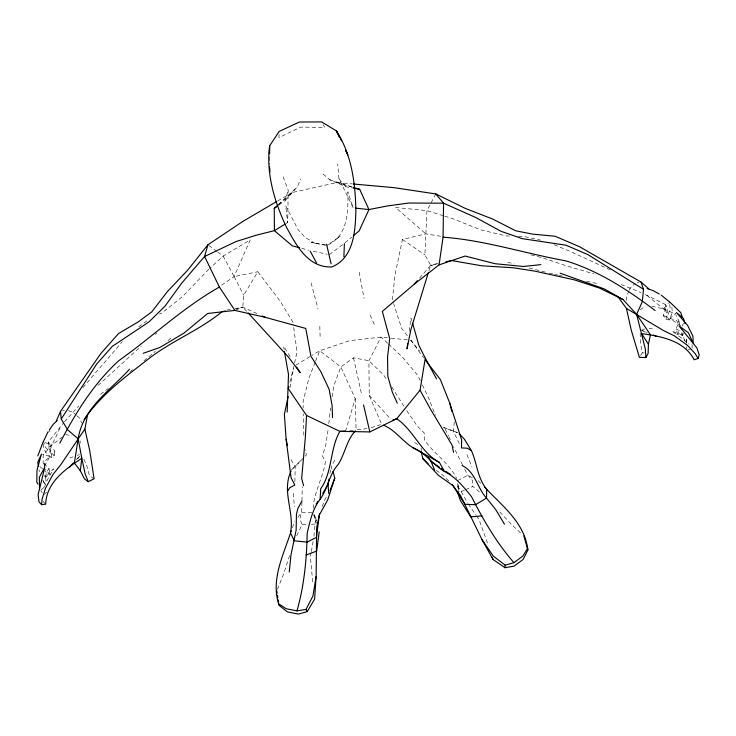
<?xml version="1.0" encoding="UTF-8"?>
<svg xmlns="http://www.w3.org/2000/svg" width="736" height="736" viewBox="0 0 736 736"><rect width="100%" height="100%" fill="white"/><g stroke="black" fill="none" stroke-linecap="round" stroke-linejoin="round"><path stroke-width="0.55" stroke-dasharray="3.68 2.76" d="M44.206 475.806L45.834 477.121L49.846 474.306L44.703 468.823L43.13 462.732L43.24 454.728L51.925 445.059L61.898 437.322M43.728 444.056L43.13 446.145L45.614 452.336L51.308 457.672L54.151 455.51L50.526 451.628L48.383 447.129L48.456 441.747L63.71 422.657M285.835 223.661L287.739 222.493L288.199 190.1L282.918 176.208M44.74 466.642L44.832 461.178L49.984 456.495L42.541 454.406M686.55 343.362L686.642 337.75M692.061 348.137L692.125 344.779L688.408 343.832M301.962 500.793L302.257 486.708M294.878 481.611L295.21 466.845L289.818 457.571M301.935 501.934L301.705 512.21L299.754 519.018L302.156 524.409L296.056 537.262M671.904 307.197L672.262 312.745L669.41 319.994L665.905 319.249L663.274 315.551L665.05 309.718L665.169 304.354L645.021 294.483M626.667 300.518L626.787 296.001L628.829 291.152M458.464 490.544L457.663 483.865M279.064 134.522L278.953 137.632L300.619 127.107L324.705 127.411L323.187 124.669M313.196 508.291C313.904 492.136 323.122 477.673 325.404 461.72L322.313 455.722L325.588 446.264L328.339 428.131M428.95 270.71L430.68 265.319L424.884 254.84L426.954 210.616L435.261 194.93M686.302 348.892L686.403 346.684M50.526 451.628L50.876 446.54L48.456 441.747M313.913 536.194L315.67 517.675L314.088 514.694M686.228 342.746L686.67 336.628M293.057 322.377L280.177 301.199L257.812 271.74L243.708 295.237L242.806 307.206L247.443 312.184M454.204 422.022L453.468 431.618L459.972 444.866M45.834 477.121L46.313 472.227L49.027 468.602L43.13 462.732M328.817 423.669L330.501 408.038M409.271 331.228L410.946 317.98L411.939 321.071M332.111 396.851L333.822 385.664L340.823 366.942L353.492 357.816L368.902 360.686L383.327 374.633L387.173 380.264M329.912 473.552L330.648 469.154M51.308 457.672L51.888 454.305L54.988 451.048L50.876 446.54M311.153 552.607L310.39 556.977L312.947 584.347M311.346 551.512L313.637 538.384M289.993 387.605L293.894 366.316M54.151 455.51L54.988 451.048M440.744 236.274L425.785 233.855L402.426 239.485L394.892 275.623L392.38 300.233L393.475 303.26M294.612 362.995L297.013 351.9L293.287 324.502M289.892 382.26L293.36 368.442M278.898 205.022L285.402 200.321L288.199 190.1M345.515 431.287L355.221 398.544L340.823 366.942L319.663 350.768L312.027 355.378M669.41 319.994L667.478 317.179L670.128 308.448L669.751 304.106M665.905 319.249L667.506 314.189L667.506 309.212L665.169 304.354M683.56 333.417L682.658 335.303L677.81 334.457L679.438 329.351M289.634 555.606L283.25 574.982L276.782 590.907M44.537 487.112L46.322 481.813L53.48 468.878L45.733 476.864L46.018 483.138M677.81 334.457L676.145 328.928L678.951 321.117L675.896 314.953M322.212 506.506L324.548 500.186L327.29 495.383M292.376 527.721L294.704 521.511M315.146 362.259L308.991 377.927L303.122 401.295L303.14 408.075M315.56 361.22L319.663 350.768L349.618 340.667L381.073 337.088L389.905 338.026M285.402 200.321L297.353 186.861L300.592 179.023M682.244 326.112L683.496 323.15M629.243 290.186L630.053 288.245L635.159 283.213M221.619 285.145L234.103 276.607L250.194 239.936L223.155 256.082L209.677 268.456M48.383 447.129L51.925 445.059L61.014 425.951M334.788 460.193L331.025 466.955L332.258 469.586M48.742 432.152L49.873 430.21M44.381 466.127L49.984 456.495M640.568 355.516L642.335 352.774L640.486 342.893L640.173 332.865M328.09 244.867C348.1 235.318 348.312 210.864 347.843 191.857L353.216 207.883L338.974 178.765L337.704 163.972M297.887 517.279L301.705 512.21L313.03 512.716M82.883 387.651L122.323 341.651M77.666 458.896L80.288 455.566M64.391 421.838L78.826 406.024M419.584 278.098L430.68 265.319L438.214 263.286M76.397 459.641L80.114 455.547M305.146 456.191L306.332 454.912L305.376 449.724M303.232 458.252L291.41 470.037L301.613 459.825M651.774 306.25L663.366 308.853L669.926 302.192M278.383 204.544L297.353 186.861M208.831 269.229L182.721 296.36L162.454 312.588L159.482 314.106M97.962 385.526L141.238 346.04M278.558 204.599L292.339 192.492L336.628 182.611L352.268 183.908M680.966 326.03L669.916 318.403L676.568 312.644M168.01 340.593L172.215 337.005M344.991 242.788L351.661 237.176M155.149 334.365L156.878 332.911M46.745 492.218L43.718 494.73L40.728 490.452M143.98 360.787L155.388 351.357M43.93 487.517L41.271 489.707L42.246 491.712M129.84 372.011L134.274 368.543M138.718 326.766L148.598 319.672M640.265 309.81L644.718 306.424M100.446 394.376L108.477 388.323M329.342 254.647L343.289 244.14M337.281 238.363L340.428 236.044L327.18 245.29M295.798 365.166L311.07 355.957M277.794 200.873L292.339 192.492M457.764 480.516L467.811 475.254L472.484 477.738M457.599 486.1L461.242 491.584L464.388 490.185M465.437 489.716L472.788 486.45L480.378 492.724M235.888 310.022L242.806 307.206L259.118 314.557M69.865 457.939L73.066 456.835M77.335 455.372L79.47 454.636M371.229 427.653L380.622 424.626M62.44 410.936L64.4 410.449M438.325 263.543L430.68 265.319L434.866 265.107M235.161 308.853L242.806 307.206L236.017 308.421M217.773 252.098L223.155 256.082L234.103 276.607L257.812 271.74M637.118 282.826L639.069 282.44M226.955 310.031L230.359 309.424M357.19 429.842L366.97 428.6M642.316 329.277L644.561 329.038M649.06 328.55L652.427 328.182M349.609 430.542L353.942 430.164M302.156 524.409L306.737 524.317M311.328 524.234L314.769 524.17M509.57 236.035L506.221 235.925L480.856 229.862L452.125 218.463L444.461 216.08M518.512 236.32L524.106 236.504L540.417 240.074M646.962 295.394L663.366 308.853L667.506 309.212M642.335 352.774L644.276 352.967M391.009 338.146L410.881 340.253L419.52 350.971M326.112 245.106L311.264 242.549L326.066 245.318M323.086 174L329.544 179.676L346.021 186.788L352.332 187.956M586.518 281.308L597.503 283.599M313.306 251.298L327.198 254.196M65.522 434.498L72.045 435.914M549.139 273.084L553.546 274.086M554.64 274.344L557.943 275.098M559.047 275.347L562.35 276.101M529.202 268.024L545.818 272.265M457.396 432.621L443.403 427.552M688.206 349.388L690.11 349.885M531.042 254.84L543.186 258.032L566.131 265.733L593.906 273.893M301.714 248.317L309.065 250.286M507.72 262.2L514.16 263.948M336.628 182.611L352.001 187.082M669.916 318.403L676.651 320.454L678.61 324.374M443.366 215.74L426.954 210.616L395.591 207.488L425.785 233.855M329.544 179.676L352.158 186.907M68.292 410.642L73.131 412.344L76.25 415.159M443.79 427.561L457.341 432.492M45.08 442.557L51.925 445.059M684.912 340.86L682.438 335.064L671.968 331.136L683.974 339.811L687.102 343.05M663.274 315.551L667.478 317.179M554.125 244.711L570.667 251.611L610.613 270.029M621.193 284.528L641.148 292.661M640.062 329.516L647.202 332.516M663.366 308.853L675.381 313.922M641.948 330.473L646.668 332.847M676.145 328.928L680.174 331.062L682.658 335.303M314.99 243.331L305.192 237.452L298.163 229.779L285.642 205.74L287.739 222.493M94.098 478.759L89.507 475.87L86.949 466.164L83.83 459.016M402.426 239.485L424.884 254.84M436.19 470.313L441.683 474.122L448.988 481.206M414.635 442.419L419.244 445.63M208.812 245.456L216.881 251.436M39.9 466.495L43.912 470.074M44.712 470.792L46.313 472.227M77.022 415.868L79.368 417.974L81.871 423.025M520.527 532.855L511.299 524.271L498.87 511.069M387.66 343.243L381.073 337.088L368.902 360.686L369.251 395.416L381.671 424.286M388.488 344.016L402.482 357.098L417.965 375.71L420.403 380.825M478.096 480.709L482.025 484.582M43.102 501.437L45.696 504.142M369.251 395.416L390.715 419.18M51.888 454.305L45.742 447.534L43.452 441.425M338.974 178.765L346.021 186.788M407.358 335.754L401.718 328.56L393.834 304.272M410.881 340.253L423.688 357.825M468.271 503.994L475.879 514.924M476.514 515.835L479.044 519.469L488.299 545.358M391.662 386.832L404.368 406.842M406.741 410.67L417.137 425.877L424.23 433.035L424.304 439.705C433.826 453.707 449.245 463.165 456.716 478.556M290.15 356.702L283.654 346.352L284.114 349.563M461.242 491.584L467.636 503.084M43.185 480.93L45.163 484.49M665.05 309.718L667.506 314.189M234.103 276.607L243.708 295.237M464.683 469.136L467.811 475.254L472.604 480.562L472.788 486.45M462.594 465.051L453.44 446.586M42.688 480.038L45.209 485.052M445.234 429.171L448.509 435.832M422.354 384.91L428.683 398.204L435.418 415.288M448.978 436.779L450.322 439.723M370.088 315.128L374.937 325.781M313.904 514.74L316.544 520.803M466.983 454.655L472.006 467.185M44.979 474.904L45.733 476.864M313.72 514.85L316.471 523.397M311.116 283.01L318.007 308.78M315.67 517.675L316.489 520.968M353.492 357.816L361.588 394.174M359.196 272.292L364.072 298.503M678.951 321.117L679.705 325.248M38.98 469.706L39.321 471.85M49.027 468.602L49.846 474.306M458.344 484.969L459.227 491.639M80.04 440.836L80.307 443.017M303.858 435.289L303.158 413.724M293.406 493.276L294.345 506.708M682.3 332.966L682.438 335.064M421.112 447.874L421.24 451.72M319.81 326.342L320.16 337.99M355.221 398.544L356.104 429.98M457.847 483.819L457.985 489.339M269.643 156.897L269.652 164.652"/><path stroke-width="1.1" d="M344.384 243.653L343.905 256.735M397.284 403.218L392.288 392.067L387.808 376.234L387.559 356.859L389.73 338.726L382.334 311.402L414.405 284.059L439.052 264.896L443.072 237.167L443.55 203.173L435.786 193.945L394.036 187.652L353.39 184.009M291.217 530.831C283.608 554.788 270.268 579.876 279.11 605.378L287.417 611.901L298.448 614.072L307.225 611.653L314.603 599.178L316.121 576.555L316.682 527.583L319.277 515.136L327.741 499.799L334.742 478.17L333.077 471.344M560.179 273.212L604.449 289L623.098 299.589L636.622 314.401L650.44 334.751L648.407 344.209L648.149 353.354L645.877 357.512L639.391 357.346L631.249 330.114L626.456 308.43L617.9 296.654M269.358 153.64L269.643 145.811L279.165 131.422L299.377 122.02L321.66 121.928L336.38 130.898C351.661 154.358 355.516 183.715 355.874 211.177C355.23 231.601 353.758 257.821 331.853 266.956C307.933 267.996 295.955 244.729 286.212 226.725C274.592 201.848 265.908 173.457 269.643 145.811L269.643 153.566M287.169 412.132L288.494 374.376L284.418 351.698M278.374 603.621L286.138 608.727L296.967 610.871C304.189 585.672 306.673 559.415 307.17 533.306C309.911 521.566 312.588 508.861 320.142 499.256L320.675 488.805C332.69 471.96 329.636 449.236 339.876 431.379L345.285 430.91M288.825 386.51L288.291 388.636L306.544 415.472L305.376 437.064L301.668 478.464L303.618 485.742M484.389 486.91C501.814 505.568 524.952 522.827 527.859 550.086L523.066 559.526L513.976 566.168L504.988 567.704L505.154 565.184L493.23 556.039L482.034 539.663L460.534 495.586L452.75 485.447L438.27 475.208L422.804 458.574L421.24 451.72M129.49 369.214C110.078 390.494 82.901 408.268 78.126 438.812L81.834 458.289C65.338 469.044 46.368 482.503 45.696 504.142L41.566 504.657L42.081 499.118L45.457 488.281L53.148 474.242L60.757 464.775L84.879 429.079L87.547 414.819M435.786 193.945L465.06 208.297L492.761 219.089L515.577 230.754L532.303 234.085L555.137 236.247L579.766 246.845L641.019 282.044L643.512 289.285L642.307 301.696L636.622 314.401L645.343 349.066L645.877 357.512M289.248 572.056L290.95 555.054L296.157 530.113L296.442 514.262L297.813 508.53L301.907 501.087M319.488 513.894L316.434 537.326L307.096 542.156L294.363 540.804L290.444 532.901C294.786 512.173 281.327 491.381 291.097 471.058M88.274 481.666L84.474 478.869L80.307 470.718L81.834 458.289L85.109 473.818L88.274 481.666L94.098 478.759L89.755 450.726L84.879 429.079M407.726 343.372L407.026 348.892L410.844 329.719L428.251 272.872M319.212 531.944L316.664 551.126L306.093 554.962M306.544 415.472L339.876 431.379L369.831 431.912L396.732 418.72L420.063 390.2L425.27 358.119L418.848 345.331L412.602 323.132M316.121 576.555L312.91 596.123L305.983 609.454L296.967 610.871M328.734 493.46L328.063 484.555L328.992 479.053M288.126 396.538L284.381 414.405L286.111 439.217L291.07 477.747L294.805 485.015L289.772 487.71L287.344 491.51M320.142 499.256C328.008 488.216 329.075 474.453 338.312 464.287C345.046 453.597 346.638 440.091 355.46 430.781M276.828 201.434L242.862 221.389L207.92 244.794L204.59 256.496L181.663 283.222L164.873 306.323L148.939 321.926L112.369 346.325L96.637 364.081L61.226 419.023L67.556 429.75L78.126 438.812L74.373 463.045L80.307 470.718M648.407 344.209L641.599 333.62C661.204 336.324 684.149 340.492 694.14 359.775L698.078 358.487L699.2 354.798L696.946 347.99L678.96 325.836L688.418 332.801L693.183 343.188L692.916 336.104L687.58 325.367L676.568 312.644L683.486 318.394L685.032 323.601M334.742 478.17L330.022 490.581M37.803 455.915L43.13 441.839M43.452 441.425L48.015 431.784M56.368 420.891L60.481 411.415L100.758 353.639L118.45 333.62L138.092 321.991L151.745 311.898L167.311 291.677L187.662 270.176L207.92 244.794M59.818 443.164C75.55 412.933 93.509 383.714 118.956 360.539C152.775 336.49 183.117 307.584 219.383 287.058L204.59 256.496L236.081 241.528L256.542 235.124L274.408 230.662L284.887 224.241M316.232 504.243L318.007 501.29M322.736 493.414L328.063 484.555M527.758 548.182L522.836 556.112L513.912 562.644L505.154 565.184M49.321 429.934L53.24 424.405L57.123 420.578M84.024 419.704C101.614 393.852 127.043 375.599 151.368 356.693C173.889 339.977 200.321 329.627 222.042 311.668M414.405 284.059L417.367 280.655M69.69 467.02L73.416 462.926M299.607 247.756L292.256 245.796L274.408 230.662L274.252 208.38L277.702 205.353M353.326 235.778L359.159 230.874L368.957 209.567L359.692 189.318L353.096 187.395M274.252 208.38L277.969 205.694M392.426 420.311L396.732 418.72C413.825 430.477 420.928 452.594 439.401 462.383L444.507 471.583C455.658 476.946 463.901 487.204 471.564 496.736C483.386 520.058 496.634 542.883 513.912 562.644M143.235 353.298L159.868 347.475L183.991 333.077L207.708 313.453L234.894 310.417L265.227 317.317L305.79 328.458L310.932 356.279L320.859 371.717L329.139 389.307L332.092 405.472L332.543 417.634M439.052 264.896L465.115 256.054L495.089 263.718L523.213 266.469L540.886 264.647M445.97 261.777L451.435 260.516L481.776 265.806L513.351 267.775L535.026 271.161L574.144 279.809L599.481 288.08L623.098 299.589M223.137 311.438L225.317 310.96M481.887 515.862L470.755 516.856L460.396 500.544L458.096 493.746L452.235 484.362M355.46 208.122L368.957 209.567L387.136 205.988L408.526 203.044L443.55 203.173L475.888 217.589L501.096 231.334L522.302 238.666L565.947 245.189L587.825 254.573L643.512 289.285M443.072 237.167C484.877 240.258 524.915 253.469 565.993 260.884C599.03 271.023 627.845 289.874 655.095 310.555M353.381 188.149L359.692 189.318M647.091 288.521L653.32 290.702L659.263 294.041M653.329 335.082L656.383 336.361M262.172 315.937L265.227 317.317M383.539 425.196C395.149 429.916 402.316 441.168 412.878 447.69C425.666 452.879 432.759 464.775 444.507 471.583M412.878 447.69L439.401 462.383M661.25 295.154L669.558 301.944M504.473 524.198L495.696 509.524L486.487 498.079L486.744 489.238C477.342 478.142 477.149 463.211 471.362 450.552L467.342 448.196L461.472 447.92L461.61 439.788L449.65 402.804L440.422 379.647L425.776 360.548M626.456 308.43L663.486 330.538L674.443 335.883L687.461 345.331L695.207 353.703L698.078 358.487M427.993 457.019L431.13 461.619L439.383 467.093M441.214 468.308L443.044 469.531M445.795 471.353L450.377 474.389M482.034 539.663L493.056 559.516L504.988 567.704M462.006 465.465C475.419 471.804 477.176 487.931 486.487 498.079L475.493 504.703L465.023 504.28L458.096 493.746L458.04 491.547M641.019 282.044L648.839 288.871M669.926 302.192L680.809 312.69L682.189 316.903M422.804 458.574L428.334 464.122M459.135 433.651L464.37 439.153L471.362 450.552M248.216 313.012L288.356 357.015L300.196 372.692L296.654 367.052M41.566 504.657L39.008 501.786L38.106 494.684L44.85 467.066L39.348 477.342L39.532 488.741M219.383 287.058L234.894 310.417M316.489 262.853L310.27 251.261M37.922 484.086L36.8 482.209L36.984 470.267L41.483 454.112L37.766 462.217L38.456 466.495M305.983 609.454L307.225 611.653M420.063 390.2L430.523 409.207L452.014 444.995L453.569 452.373M425.27 358.119L436.522 378.865M340.124 137.834L336.38 130.898L339.232 136.914M345.414 149.951L347.788 154.965L345.561 149.923M340.658 138.828L341.55 140.843M431.13 461.619L434.516 469.927M492.32 557.336L493.056 559.516M523.876 535.974L527.859 550.086M449.65 402.804L451.83 411.35M331.099 263.81L326.563 244.242M369.831 431.912L363.547 404.91M286.111 439.217L287.417 445.694M276.782 590.907L277.141 593.133M277.5 595.36L277.858 597.586M278.217 599.812L278.576 602.039M60.481 411.415L61.226 419.023M269.551 166.897L269.652 172.408L269.652 167.983"/></g></svg>
